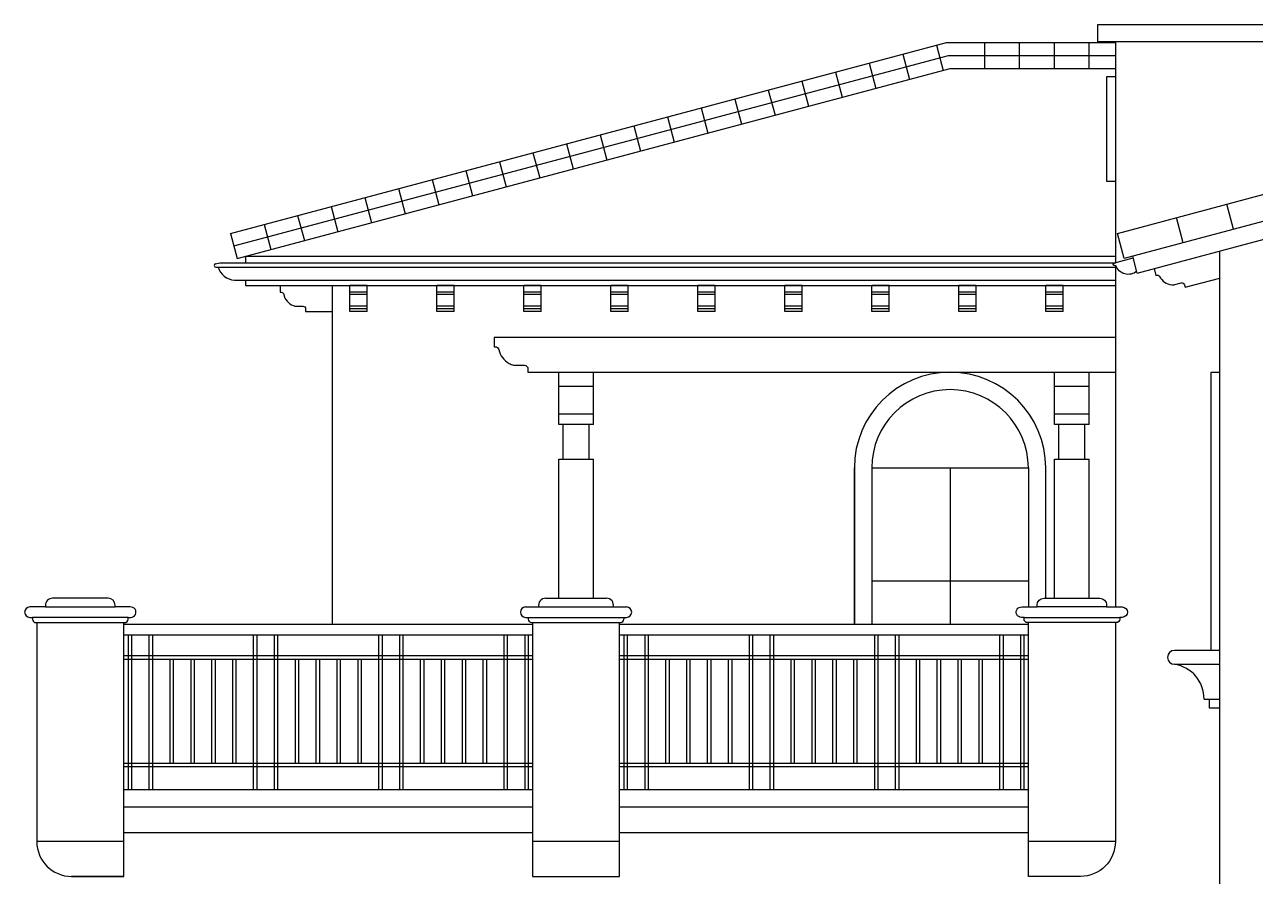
# Model space of a CAD drawing. Extents: x -34815 to 81416, y -425322 to 67478.
# Drawn here: x 21269 to 28344, y -294045 to -289145 of the extents above; entities that cross this region are included whole.
import ezdxf

# ---------------------------------------------------------------- set-up
doc = ezdxf.new("R2010")
doc.units = 0
doc.header["$LTSCALE"] = 1000
doc.header["$MEASUREMENT"] = 0
for name, color, linetype in [('PUB_HATCH', 8, 'Continuous'), ('STAIR', 4, 'Continuous'), ('WINDOW', 4, 'Continuous')]:
    doc.layers.add(name, color=color, linetype=linetype)
doc.layers.add('WALL', color=2, linetype='Continuous', lineweight=25)

# ---------------------------------------------------------------- blocks, each defined once
blk = doc.blocks.new('dg')
for p, q in [((217265, 41201.9), (217173, 41226.6)), ((217283.2, 41197), (217265, 41201.9)), ((217279.3, 41182.5), (217272.8, 41184.3))]:
    blk.add_line(p, q)
for centre, radius, start, end in [((217201.4, 41207.3), 75, 229.32071, 342.13402), ((217281.3, 41189.8), 7.5, 255, 75)]:
    blk.add_arc(centre, radius, start, end)
blk = doc.blocks.new('REW')
at = {"layer": 'WINDOW'}
for p, q in [((-107663.7, 35915.1), (-107923.7, 35915.1)), ((-107923.7, 35835.1), (-107663.7, 35835.1)), ((-107753.7, 35635.1), (-107723.7, 35635.1)), ((-107723.7, 35635.1), (-107723.7, 35585.1)), ((-107723.7, 35635.1), (-107663.7, 35635.1)), ((-107723.7, 35585.1), (-107663.7, 35585.1)), ((-107663.7, 35585.1), (-107663.7, 35585.1))]:
    blk.add_line(p, q, dxfattribs=at)
for centre, radius, start, end in [((-107923.7, 35875.1), 40, 90, 270), ((-107953.7, 35637.3), 200, 359.3523, 81.37677)]:
    blk.add_arc(centre, radius, start, end, dxfattribs=at)
blk = doc.blocks.new('grty')
for p, q in [((37863.9, -75143.3), (37863.9, -76043.3)), ((37863.9, -76043.3), (37863.9, -75143.3)), ((37963.9, -75143.3), (37963.9, -76043.3)), ((38863.9, -75143.3), (38863.9, -75943.3)), ((38963.9, -75893.3), (38963.9, -75143.3))]:
    blk.add_line(p, q)
for radius in [550, 450]:
    blk.add_arc((38413.9, -75143.3), radius, 0, 180)
at = {"layer": 'WINDOW'}
for p, q in [((37963.9, -75143.3), (38863.9, -75143.3)), ((38413.9, -75143.3), (38413.9, -76043.3)), ((37963.9, -75792.8), (38863.9, -75792.8))]:
    blk.add_line(p, q, dxfattribs=at)
blk = doc.blocks.new('GERSTR')
at = {"layer": 'STAIR'}
for p, q in [((35064, -74093.3), (34964, -74093.3)), ((34964, -74243.3), (34964, -74093.3)), ((35064, -74133.3), (34964, -74133.3)), ((35064, -74145.1), (34964, -74145.1)), ((35064, -74243.3), (35064, -74093.3)), ((35064, -74213.3), (34964, -74213.3)), ((35064, -74228.3), (34964, -74228.3)), ((35064, -74243.3), (34964, -74243.3))]:
    blk.add_line(p, q, dxfattribs=at)

msp = doc.modelspace()

# ---------------------------------------------------------------- linework, layer by layer
for p, q in [((22451.8, -290345.9), (26569.1, -289248)), ((26509.9, -289263.8), (26548.6, -289408.7)), ((26569.1, -289248), (27538.7, -289248)), ((26788.7, -289398), (26788.7, -289248)), ((26988.7, -289398), (26988.7, -289248)), ((27188.7, -289398), (27188.7, -289248)), ((27388.7, -289398), (27388.7, -289248)), ((27538.7, -289245), (27538.7, -290515.1)), ((22471.1, -290418.4), (26578.9, -289323)), ((26123.5, -289366.8), (26162.1, -289511.8)), ((26316.7, -289315.3), (26355.4, -289460.2)), ((26578.9, -289323), (27538.7, -289323)), ((22490.4, -290490.9), (26588.7, -289398)), ((25930.2, -289418.4), (25968.9, -289563.3)), ((26588.7, -289398), (27538.7, -289398)), ((25737, -289469.9), (25775.6, -289614.8)), ((25350.5, -289573), (25389.1, -289717.9)), ((25543.7, -289521.4), (25582.4, -289666.4)), ((25157.2, -289624.5), (25195.9, -289769.4)), ((24964, -289676), (25002.6, -289821)), ((24577.5, -289779.1), (24616.1, -289924)), ((24770.7, -289727.6), (24809.4, -289872.5)), ((24384.2, -289830.6), (24422.9, -289975.6)), ((23997.7, -289933.7), (24036.4, -290078.6)), ((24191, -289882.2), (24229.6, -290027.1)), ((23804.5, -289985.2), (23843.1, -290130.2)), ((23611.2, -290036.8), (23649.9, -290181.7)), ((23224.8, -290139.8), (23263.4, -290284.8)), ((23418, -290088.3), (23456.6, -290233.2)), ((23031.5, -290191.4), (23070.2, -290336.3)), ((28218.3, -290322.7), (28179.5, -290177.8)), ((22838.3, -290242.9), (22876.9, -290387.8)), ((27928.5, -290400.4), (27889.7, -290255.5)), ((22451.8, -290345.9), (22490.4, -290490.9)), ((22645, -290294.4), (22683.7, -290439.4)), ((22538.7, -290478), (27538.7, -290478)), ((22365.9, -290520.7), (22390.3, -290515.2)), ((22368.5, -290540.3), (22380.7, -290540.3)), ((22390.3, -290515.2), (22538.7, -290515.2)), ((27538.7, -290530.7), (27538.7, -292495)), ((22475, -290615), (22538.7, -290615)), ((24263.7, -292445), (24613.7, -292445)), ((21388.7, -292495), (21788.7, -292495)), ((24148.7, -292495), (24728.7, -292495)), ((27488.7, -292495), (27088.7, -292495)), ((21863.7, -292555), (21313.7, -292555)), ((21338.7, -292585), (21838.7, -292585)), ((24148.7, -292555), (24728.7, -292555)), ((24163.7, -292555), (24163.7, -292565)), ((24183.7, -292585), (24693.7, -292585)), ((24188.7, -292585), (24188.7, -294045)), ((24688.7, -294045), (24688.7, -292585)), ((24713.7, -292555), (24713.7, -292565)), ((27013.7, -292555), (27563.7, -292555)), ((27538.7, -292585), (27038.7, -292585)), ((21838.7, -293545), (24188.7, -293545)), ((24688.7, -293545), (27038.7, -293545)), ((21838.7, -293645), (24188.7, -293645)), ((24688.7, -293645), (27038.7, -293645)), ((24688.7, -293845), (24188.7, -293845)), ((27538.7, -293845), (27038.7, -293845)), ((27538.7, -293845), (27038.7, -293845)), ((21838.7, -294045), (21538.7, -294045)), ((24188.7, -294045), (24688.7, -294045))]:
    msp.add_line(p, q)
msp.add_lwpolyline([(27438.7, -289145), (31938.7, -289145), (31938.7, -289245), (27438.7, -289245)], close=True)
for points in [[(22538.7, -290478), (22538.7, -290515.2)], [(22538.7, -290615), (22538.7, -290645), (27538.7, -290645)], [(24188.7, -293795), (21838.7, -293795)], [(27038.7, -293795), (24688.7, -293795)], [(21838.7, -293845), (21838.7, -293845), (21338.7, -293845)]]:
    msp.add_lwpolyline(points)
for points in [[(27761.1, -290548.7), (27771.4, -290587.4), (27775.9, -290586.2, -0.353065), (27793.1, -290593.8, 0.250624), (27862.9, -290642.2, 0.094114), (27881.5, -290640.8), (27917.6, -290631.2, -0.414214), (27936, -290641.8), (27939.9, -290656.3), (28138.7, -290603.3)], [(21488.7, -292445), (21428.7, -292445, 0.414214), (21388.7, -292485), (21388.7, -292495), (21298.7, -292495, 1), (21298.7, -292555), (21313.7, -292555), (21313.7, -292565, 0.414214), (21333.7, -292585), (21338.7, -292585), (21338.7, -293745), (21338.7, -293845, 0.414046), (21538.6, -294045), (21838.7, -294045), (21838.7, -292585), (21843.7, -292585, 0.41424), (21863.7, -292565), (21863.7, -292555), (21878.7, -292555, 1.047767), (21875.9, -292495), (21788.7, -292495), (21788.7, -292485, 0.414171), (21748.7, -292445), (21688.7, -292445), (21488.7, -292445)], [(27388.7, -292445), (27448.7, -292445, -0.414214), (27488.7, -292485), (27488.7, -292495), (27578.7, -292495, -1), (27578.7, -292555), (27563.7, -292555), (27563.7, -292565, -0.414214), (27543.7, -292585), (27538.7, -292585), (27538.7, -293745), (27538.7, -293845, -0.414046), (27338.8, -294045), (27038.7, -294045), (27038.7, -292585), (27033.7, -292585, -0.41424), (27013.7, -292565), (27013.7, -292555), (26998.7, -292555, -1.047767), (27001.5, -292495), (27088.7, -292495), (27088.7, -292485, -0.414171), (27128.7, -292445), (27188.7, -292445), (27388.7, -292445)]]:
    msp.add_lwpolyline(points, format="xyb")
for centre, radius, start, end in [((22368.5, -290530.3), 10, 105, 270.00456), ((22483.3, -290507.6), 107.7, 197.68963, 265.5622), ((24263.7, -292485), 40, 90, 194.47751), ((24613.7, -292485), 40, 345.52249, 90), ((24148.7, -292525), 30, 90, 270), ((24728.7, -292525), 30, 270, 90), ((24183.7, -292565), 20, 180, 270), ((24693.7, -292565), 20, 270, 0)]:
    msp.add_arc(centre, radius, start, end)
at = {"layer": 'PUB_HATCH'}
msp.add_arc((22613.7, -290478), 75, 179.99906, 180, dxfattribs=at)
at = {"layer": 'STAIR'}
for p, q in [((22380.7, -290540.3), (27538.7, -290540.3)), ((22538.7, -290515.2), (27538.7, -290515.2)), ((22538.7, -290615), (27538.7, -290615)), ((23038.7, -292595), (23038.7, -290645)), ((24338.7, -291445), (24338.7, -291145)), ((24538.7, -291445), (24538.7, -291145)), ((27188.7, -291445), (27188.7, -291145)), ((27388.7, -291445), (27388.7, -291145)), ((24338.7, -291225), (24538.7, -291225)), ((27188.7, -291225), (27388.7, -291225)), ((24338.7, -291385), (24538.7, -291385)), ((27188.7, -291385), (27388.7, -291385)), ((24538.7, -291445), (24338.7, -291445)), ((24363.7, -291644.7), (24363.7, -291445)), ((24513.7, -291644.7), (24513.7, -291444.7)), ((27388.7, -291445), (27188.7, -291445)), ((27213.7, -291644.7), (27213.7, -291445)), ((27363.7, -291644.7), (27363.7, -291444.7)), ((24338.7, -292445), (24338.7, -291644.7)), ((24338.7, -291644.7), (24538.7, -291644.7)), ((24538.7, -292445), (24538.7, -291644.7)), ((27188.7, -292445), (27188.7, -291644.7)), ((27188.7, -291644.7), (27388.7, -291644.7)), ((27388.7, -292445), (27388.7, -291644.7)), ((24188.7, -292595), (21838.7, -292595)), ((27038.7, -292595), (24688.7, -292595)), ((21838.7, -292655), (24188.7, -292655)), ((21863.3, -292655), (21863.3, -293545)), ((21883.3, -292655), (21883.3, -293545)), ((21983.3, -292655), (21983.3, -293545)), ((22003.3, -292655), (22003.3, -293545)), ((22583.3, -292655), (22583.3, -293545)), ((22603.3, -292655), (22603.3, -293545)), ((22703.3, -292655), (22703.3, -293545)), ((22723.3, -292655), (22723.3, -293545)), ((23303.3, -292655), (23303.3, -293545)), ((23323.3, -292655), (23323.3, -293545)), ((23423.3, -292655), (23423.3, -293545)), ((23443.3, -292655), (23443.3, -293545)), ((24023.3, -292655), (24023.3, -293545)), ((24043.3, -292655), (24043.3, -293545)), ((24143.3, -292655), (24143.3, -293545)), ((24163.3, -292655), (24163.3, -293545)), ((24688.7, -292655), (27038.7, -292655)), ((24713.3, -292655), (24713.3, -293545)), ((24733.3, -292655), (24733.3, -293545)), ((24833.3, -292655), (24833.3, -293545)), ((24853.3, -292655), (24853.3, -293545)), ((25433.3, -292655), (25433.3, -293545)), ((25453.3, -292655), (25453.3, -293545)), ((25553.3, -292655), (25553.3, -293545)), ((25573.3, -292655), (25573.3, -293545)), ((26153.3, -292655), (26153.3, -293545)), ((26173.3, -292655), (26173.3, -293545)), ((26273.3, -292655), (26273.3, -293545)), ((26293.3, -292655), (26293.3, -293545)), ((26873.3, -292655), (26873.3, -293545)), ((26893.3, -292655), (26893.3, -293545)), ((26993.3, -292655), (26993.3, -293545)), ((27013.3, -292655), (27013.3, -293545)), ((21838.7, -292775), (24188.7, -292775)), ((21838.7, -292795), (24188.7, -292795)), ((22103.3, -292795), (22103.3, -293395)), ((22123.3, -292795), (22123.3, -293395)), ((22223.3, -292795), (22223.3, -293395)), ((22243.3, -292795), (22243.3, -293395)), ((22343.3, -292795), (22343.3, -293395)), ((22363.3, -292795), (22363.3, -293395)), ((22463.3, -292795), (22463.3, -293395)), ((22483.3, -292795), (22483.3, -293395)), ((22823.3, -292795), (22823.3, -293395)), ((22843.3, -292795), (22843.3, -293395)), ((22943.3, -292795), (22943.3, -293395)), ((22963.3, -292795), (22963.3, -293395)), ((23063.3, -292795), (23063.3, -293395)), ((23083.3, -292795), (23083.3, -293395)), ((23183.3, -292795), (23183.3, -293395)), ((23203.3, -292795), (23203.3, -293395)), ((23543.3, -292795), (23543.3, -293395)), ((23563.3, -292795), (23563.3, -293395)), ((23663.3, -292795), (23663.3, -293395)), ((23683.3, -292795), (23683.3, -293395)), ((23783.3, -292795), (23783.3, -293395)), ((23803.3, -292795), (23803.3, -293395)), ((23903.3, -292795), (23903.3, -293395)), ((23923.3, -292795), (23923.3, -293395)), ((24688.7, -292775), (27038.7, -292775)), ((24688.7, -292795), (27038.7, -292795)), ((24953.3, -292795), (24953.3, -293395)), ((24973.3, -292795), (24973.3, -293395)), ((25073.3, -292795), (25073.3, -293395)), ((25093.3, -292795), (25093.3, -293395)), ((25193.3, -292795), (25193.3, -293395)), ((25213.3, -292795), (25213.3, -293395)), ((25313.3, -292795), (25313.3, -293395)), ((25333.3, -292795), (25333.3, -293395)), ((25673.3, -292795), (25673.3, -293395)), ((25693.3, -292795), (25693.3, -293395)), ((25793.3, -292795), (25793.3, -293395)), ((25813.3, -292795), (25813.3, -293395)), ((25913.3, -292795), (25913.3, -293395)), ((25933.3, -292795), (25933.3, -293395)), ((26033.3, -292795), (26033.3, -293395)), ((26053.3, -292795), (26053.3, -293395)), ((26393.3, -292795), (26393.3, -293395)), ((26413.3, -292795), (26413.3, -293395)), ((26513.3, -292795), (26513.3, -293395)), ((26533.3, -292795), (26533.3, -293395)), ((26633.3, -292795), (26633.3, -293395)), ((26653.3, -292795), (26653.3, -293395)), ((26753.3, -292795), (26753.3, -293395)), ((26773.3, -292795), (26773.3, -293395)), ((24188.7, -293395), (21838.7, -293395)), ((27038.7, -293395), (24688.7, -293395)), ((24188.7, -293415), (21838.7, -293415)), ((27038.7, -293415), (24688.7, -293415))]:
    msp.add_line(p, q, dxfattribs=at)
for points in [[(22738.7, -290645), (22738.7, -290685), (22743.3, -290685, -0.353065), (22758, -290696.8, 0.250624), (22812.9, -290761.5, 0.094114), (22831.3, -290765), (22868.7, -290765, -0.414214), (22883.7, -290780), (22883.7, -290795), (23038.7, -290795)], [(27538.7, -290944.7), (23968.7, -290945), (23968.7, -290998.3), (23974.8, -290998.3, -0.353065), (23994.4, -291014.1, 0.217876), (24054.2, -291094.1, 0.078119), (24079.7, -291103.8, 0.046953), (24092.1, -291105), (24142.1, -291105, -0.414214), (24162.1, -291125), (24162.1, -291145), (27538.7, -291145)]]:
    msp.add_lwpolyline(points, format="xyb", dxfattribs=at)
at = {"layer": 'WALL'}
for p, q in [((27551.6, -290346.1), (31238.7, -289358.1)), ((31238.7, -289513.4), (27590.4, -290490.9)), ((27664.6, -290574.6), (31238.7, -289616.9)), ((27590.4, -290490.9), (27551.6, -290346.1)), ((27664.6, -290574.6), (27638.7, -290478)), ((28138.7, -299645), (28138.7, -290447.6))]:
    msp.add_line(p, q, dxfattribs=at)
at = {"layer": 'WINDOW'}
for points in [[(27538.7, -289445.3), (27488.7, -289445.3), (27488.7, -290045.3), (27538.7, -290045.3)], [(28088.7, -292745), (28088.7, -291145), (28138.7, -291145)]]:
    msp.add_lwpolyline(points, dxfattribs=at)

# ---------------------------------------------------------------- block references
at = {"xscale": -1}
msp.add_blockref('dg', (244814.3, -331714.2), dxfattribs=at)
for name, p in [('GERSTR', (-11825.3, -216551.7)), ('GERSTR', (-11325.3, -216551.7)), ('GERSTR', (-10825.3, -216551.7)), ('GERSTR', (-10325.3, -216551.7)), ('GERSTR', (-9825.3, -216551.7)), ('GERSTR', (-9325.3, -216551.7)), ('GERSTR', (-8825.3, -216551.7)), ('GERSTR', (-8325.3, -216551.7)), ('GERSTR', (-7825.3, -216551.7)), ('grty', (-11825.3, -216551.7))]:
    msp.add_blockref(name, p)
at = {"layer": 'WINDOW'}
msp.add_blockref('REW', (135802.5, -328660.1), dxfattribs=at)

doc.saveas('drawing.dxf')
